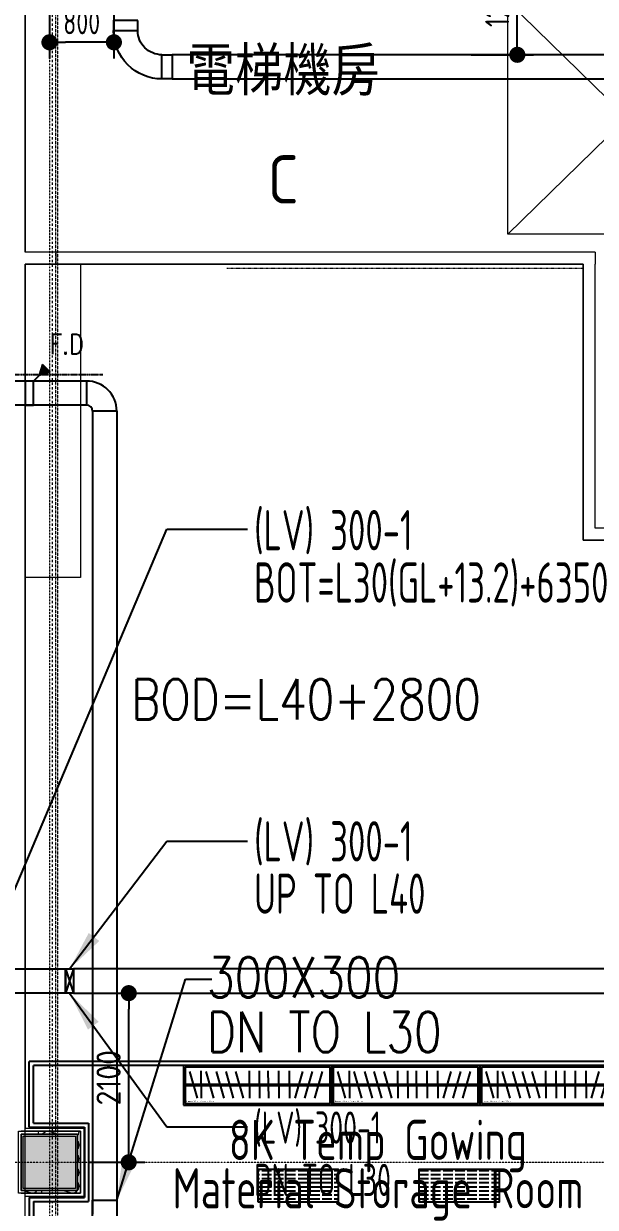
# Model space of a CAD drawing. Extents: x -32000 to 416743, y -254124 to 144214.
# Drawn here: x 243280 to 250375, y 14441 to 29136 of the extents above; entities that cross this region are included whole.
import ezdxf
from ezdxf.enums import TextEntityAlignment as Align

# ---------------------------------------------------------------- set-up
doc = ezdxf.new("R2010")
doc.units = 0
doc.header["$LTSCALE"] = 10
for name, pattern in [('H12PL4$0$JJP_三點線', [0.9, 0.3, -0.15, 0, -0.15, 0, -0.15, 0, -0.15]), ('H12PL4$0$JJP_虛線(退縮線、投影線、地下室範圍、非屬本工程、圖面分區)', [0.45, 0.3, -0.15]), ('XFM1D40$0$CENTER', [2, 1.25, -0.25, 0.25, -0.25]), ('XFM7P40ICA$0$H12PL4$0$DOTK1', [0.01, 0.005, -0.005]), ('XFM7P40ICA$0$H12PL4$0$JJP_三點線', [0.9, 0.3, -0.15, 0, -0.15, 0, -0.15, 0, -0.15]), ('XFM7P40ICA$0$H12PL4$0$JJP_虛線(退縮線、投影線、地下室範圍、非屬本工程、圖面分區)', [0.45, 0.3, -0.15]), ('XFM7P40ICA$0$H12PL4$0$TAI_虛線', [5.644, 2.822, -2.822])]:
    doc.linetypes.add(name, pattern=pattern)
for name, color, linetype in [('H12PL4$0$A-OBJE-2D', 252, 'Continuous'), ('H12PL4$0$A-WALL-EX', 252, 'Continuous'), ('H12PL4$0$A-WALL-IN', 252, 'Continuous'), ('H12PL4$0$A-ZONE', 252, 'Continuous'), ('H12PL4$0$S-COL', 252, 'Continuous'), ('H12PL4$0$S-GRID', 252, 'Continuous'), ('X-F-L40-E-CT-LV$0$E-CBL-DIM', 250, 'Continuous'), ('X-F-L40-E-CT-LV$0$E-CBL-EQPM', 230, 'Continuous'), ('X-F-L40-E-CT-LV$0$E-CBL-TXT', 250, 'Continuous'), ('X-F2-L30-E-CT-LV-50K$0$E-CBL-DIM', 250, 'Continuous'), ('X-F2-L30-E-CT-LV-50K$0$E-CBL-EQPM', 230, 'Continuous'), ('X-F2-L30-E-CT-LV-50K$0$E-CBL-TXT', 250, 'Continuous'), ('XFDP30$0$A-CR-TXT', 250, 'Continuous'), ('XFDP30$0$A-CR-TXT (8K)', 250, 'Continuous'), ('XFDP30$0$A-W-P1S (8K)', 2, 'Continuous'), ('XFDP30$0$B-Eq pattern (Belong to quotation)', 2, 'Continuous'), ('XFDP30$0$B-Gowning room improvement', 15, 'Continuous'), ('XFM1D40$0$M-CMDUCT-TEXT', 250, 'Continuous'), ('XFM1D40$0$M-CWTR-TEXT', 250, 'Continuous'), ('XFM1D40$0$M-HVAC-CMDUCT', 150, 'Continuous'), ('XFM1D40$0$M-HVAC-DAPR', 3, 'Continuous'), ('XFM1D40$0$M-PIPE-TEXT-ARROR', 250, 'Continuous'), ('XFM7P40ICA$0$H12PL4$0$A-CLNG', 252, 'Continuous'), ('XFM7P40ICA$0$H12PL4$0$A-ROOF', 252, 'Continuous'), ('XFM7P40ICA$0$H12PL4$0$A-WALL-EX', 252, 'Continuous'), ('XFM7P40ICA$0$H12PL4$0$A-WALL-IN', 252, 'Continuous'), ('XFM7P40ICA$0$H12PL4$0$Hattch', 252, 'Continuous'), ('XFM7P40ICA$0$H12PL4$0$L40_19_$ALDG', 252, 'Continuous'), ('XFM7P40ICA$0$H12PL4$0$L40_19_SIAGE1', 252, 'Continuous'), ('XFM7P40ICA$0$H12PL4$0$L40_19_SIAGE2', 252, 'Continuous'), ('XFM7P40ICA$0$H12PL4$0$L40_19_SIAGE3', 252, 'Continuous'), ('XFM7P40ICA$0$H12PL4$0$L40_19_STEEL2', 252, 'Continuous'), ('XFM7P40ICA$0$H12PL4$0$L40_19_SUGATA3', 252, 'Continuous'), ('XFM7P40ICA$0$H12PL4$0$S-COL', 252, 'Continuous'), ('XFM7P40ICA$0$H12PL4$0$S-GRID', 252, 'Continuous')]:
    doc.layers.add(name, color=color, linetype=linetype)
doc.styles.add('H12PL4$0$Standard', font='isocp.shx', dxfattribs={"bigfont": 'chineset.shx'})
doc.styles.add('X-F-L40-E-CT-LV$0$aa-txt', font='isocp.shx', dxfattribs={"width": 0.8, "bigfont": 'china.shx'})
doc.styles.add('X-F-L40-E-CT-LV$0$XL4E1Q20-E6$0$AA-TXT', font='simplex.shx', dxfattribs={"width": 0.8})
doc.styles.add('X-F2-L30-E-CT-LV-50K$0$AA-TXT', font='isocp.shx', dxfattribs={"bigfont": 'chineset.shx'})
doc.styles.add('X-F2-L30-E-CT-LV-50K$0$XL4E1Q20-E6$0$AA-TXT', font='simplex.shx', dxfattribs={"width": 0.8})
doc.styles.add('XFDP30$0$AA-TXT', font='isocp.shx', dxfattribs={"width": 0.8, "bigfont": 'china.shx'})
doc.styles.add('XFM1D40$0$12P7-XCM2P10$0$AA-TXT', font='simplex.shx', dxfattribs={"bigfont": 'china.shx'})
doc.styles.add('XFM1D40$0$aa-txt', font='simplex.shx', dxfattribs={"width": 0.8, "height": 25, "bigfont": 'chineset.shx'})
doc.styles.add('XFM1D40$0$dim-txt', font='isocp.shx', dxfattribs={"width": 0.7, "bigfont": 'chineset.shx'})
doc.styles.add('XFM1D40$0$STANDARD', font='SIMPLEX', dxfattribs={"bigfont": 'BIGFONT'})
doc.dimstyles.new('X-F-L40-E-CT-LV$0$2000-dim', dxfattribs={"dimscale": 2000, "dimtxt": 0.15, "dimasz": 0.1, "dimexe": 0.1, "dimexo": 0.1, "dimgap": 0.05, "dimtad": 1, "dimdec": 0, "dimzin": 0, "dimdsep": 46, "dimtxsty": 'X-F-L40-E-CT-LV$0$aa-txt', "dimblk": 'X-F-L40-E-CT-LV$0$_Dot', "dimcen": 2, "dimclrd": 256, "dimclre": 256, "dimclrt": 3, "dimadec": 0, "dimazin": 0, "dimtfac": 1, "dimtdec": 0, "dimtix": 1, "dimtmove": 2, "dimatfit": 3, "dimfxl": 0.1, "dimtvp": 1, "dimtolj": 1, "dimtzin": 0, "dimarcsym": 0})
doc.dimstyles.new('X-F-L40-E-CT-LV$0$XL4E1Q20-E6$0$adim-2000', dxfattribs={"dimscale": 2000, "dimtxt": 0.25, "dimasz": 0.25, "dimexe": 0.1, "dimexo": 0.5, "dimgap": 0.15, "dimtad": 0, "dimdec": 4, "dimdsep": 46, "dimlunit": 6, "dimtxsty": 'X-F-L40-E-CT-LV$0$XL4E1Q20-E6$0$AA-TXT', "dimcen": 2.5, "dimclrd": 256, "dimclre": 256, "dimclrt": 256, "dimadec": 0, "dimazin": 0, "dimtfac": 1, "dimtdec": 4, "dimtmove": 0, "dimatfit": 3, "dimfxl": 1, "dimtolj": 1, "dimtzin": 0, "dimlwd": -1, "dimlwe": -1, "dimarcsym": 0})
doc.dimstyles.new('X-F2-L30-E-CT-LV-50K$0$2000-dim', dxfattribs={"dimscale": 2000, "dimtxt": 0.15, "dimasz": 0.1, "dimexe": 0.1, "dimexo": 0.1, "dimgap": 0.05, "dimtad": 1, "dimdec": 0, "dimzin": 0, "dimdsep": 46, "dimtxsty": 'X-F2-L30-E-CT-LV-50K$0$AA-TXT', "dimblk": 'X-F2-L30-E-CT-LV-50K$0$_Dot', "dimcen": 2, "dimclrd": 256, "dimclre": 256, "dimclrt": 3, "dimadec": 0, "dimazin": 0, "dimtfac": 1, "dimtdec": 0, "dimtix": 1, "dimtmove": 2, "dimatfit": 3, "dimfxl": 0.1, "dimtvp": 1, "dimtolj": 1, "dimtzin": 0, "dimarcsym": 0})
doc.dimstyles.new('X-F2-L30-E-CT-LV-50K$0$XL4E1Q20-E6$0$adim-2000', dxfattribs={"dimscale": 2000, "dimtxt": 0.25, "dimasz": 0.25, "dimexe": 0.1, "dimexo": 0.5, "dimgap": 0.15, "dimtad": 0, "dimdec": 4, "dimdsep": 46, "dimlunit": 6, "dimtxsty": 'X-F2-L30-E-CT-LV-50K$0$XL4E1Q20-E6$0$AA-TXT', "dimcen": 2.5, "dimclrd": 256, "dimclre": 256, "dimclrt": 256, "dimadec": 0, "dimazin": 0, "dimtfac": 1, "dimtdec": 4, "dimtmove": 0, "dimatfit": 3, "dimfxl": 1, "dimtolj": 1, "dimtzin": 0, "dimlwd": -1, "dimlwe": -1, "dimarcsym": 0})
doc.dimstyles.new('XFM1D40$0$ARCH-dim-2000', dxfattribs={"dimscale": 2000, "dimtxt": 0.3, "dimasz": 0.1, "dimexe": 0.1, "dimexo": 0.1, "dimgap": 0.05, "dimtad": 1, "dimdec": 0, "dimrnd": 0.1, "dimdsep": 46, "dimlunit": 6, "dimtxsty": 'XFM1D40$0$dim-txt', "dimblk": 'XFM1D40$0$_Dot', "dimblk1": 'XFM1D40$0$_Origin', "dimblk2": 'XFM1D40$0$_Origin', "dimcen": 2, "dimclrd": 256, "dimclre": 256, "dimclrt": 256, "dimadec": 0, "dimazin": 0, "dimtfac": 1, "dimtdec": 1, "dimtix": 1, "dimtmove": 2, "dimatfit": 3, "dimldrblk": 'XFM1D40$0$_Origin', "dimfxl": 1, "dimtvp": 1, "dimtolj": 1, "dimarcsym": 0})
doc.dimstyles.new('XFM1D40$0$Standard', dxfattribs={"dimtxt": 0.18, "dimasz": 0.18, "dimexe": 0.18, "dimexo": 0.0625, "dimgap": 0.09, "dimtad": 0, "dimtih": 1, "dimtoh": 1, "dimdec": 4, "dimzin": 0, "dimdsep": 46, "dimtxsty": 'XFM1D40$0$STANDARD', "dimcen": 0.09, "dimadec": 0, "dimazin": 0, "dimtfac": 1, "dimtdec": 4, "dimtofl": 0, "dimtmove": 0, "dimatfit": 3, "dimfxl": 1, "dimtolj": 1, "dimtzin": 0, "dimarcsym": 0})

# ---------------------------------------------------------------- blocks, each defined once
blk = doc.blocks.new('H12PL4')
at = {"layer": 'H12PL4$0$A-OBJE-2D', "lineweight": 0}
for p, q in [((249290, 26525), (252240, 29410)), ((249290, 29410), (252240, 26525)), ((249290, 26525), (249290, 29410)), ((252240, 26525), (249290, 26525))]:
    blk.add_line(p, q, dxfattribs=at)
at = {"layer": 'H12PL4$0$A-WALL-EX', "linetype": 'H12PL4$0$JJP_虛線(退縮線、投影線、地下室範圍、非屬本工程、圖面分區)', "lineweight": 0, "flags": 128}
blk.add_lwpolyline([(243680.5, -2069.5), (243680.5, 29919.5)], dxfattribs=at)
at = {"layer": 'H12PL4$0$A-WALL-IN', "lineweight": 0}
blk.add_line((243680.5, 26300), (243680.5, 26150), dxfattribs=at)
at = {"layer": 'H12PL4$0$A-WALL-IN', "lineweight": 0, "flags": 128}
for points in [[(243300, 26300), (243300, 29650)], [(250375, 26300), (243680.5, 26300)], [(250375, 26300), (250375, 26150)], [(243300, 22410), (243300, 26150)], [(243680.5, 26150), (250225, 26150)], [(250225, 26150), (250225, 22725)], [(250375, 22875), (250375, 26150)], [(252150, 22875), (250375, 22875)], [(250225, 22725), (250375, 22725)], [(250375, 22725), (252300, 22725)], [(243300, 22260), (243300, 22410)], [(243300, 15350), (243300, 22260)], [(243950, 15385), (243250, 15385)], [(243985, 15385), (243950, 15385)], [(243985, 14650), (243985, 15385)], [(243250, 14615), (243985, 14615)], [(243300, 12725), (243300, 14650)], [(243985, 14615), (243985, 14650)]]:
    blk.add_lwpolyline(points, dxfattribs=at)
at = {"layer": 'H12PL4$0$S-COL', "lineweight": 0, "flags": 128}
blk.add_lwpolyline([(243250, 14650), (243950, 14650), (243950, 15350), (243250, 15350)], close=True, dxfattribs=at)
at = {"layer": 'H12PL4$0$S-GRID', "linetype": 'H12PL4$0$JJP_三點線', "lineweight": 0}
for p, q in [((243600, 128250), (243600, -28000)), ((-29000, 15000), (289600, 15000))]:
    blk.add_line(p, q, dxfattribs=at)
at = {"layer": 'H12PL4$0$A-ZONE', "style": 'H12PL4$0$Standard'}
for s, p in [('電梯機房', (246500.4, 28844.8)), ('C', (246500.4, 27502.9))]:
    blk.add_text(s, height=600, dxfattribs=at).set_placement(p, align=Align.TOP_CENTER)
blk = doc.blocks.new('XFM1D40$0$H-FDV')
at = {"layer": 'XFM1D40$0$M-HVAC-DAPR', "ltscale": 0.5}
blk.add_hatch(color=256, dxfattribs=at).paths.add_polyline_path([(5.74, 10.15), (3.54, 3.54), (10.15, 5.74)])
blk.add_line((0, 0), (7.95, 7.95), dxfattribs=at)
blk.add_lwpolyline([(5.74, 10.15), (3.54, 3.54), (10.15, 5.74)], close=True, dxfattribs=at)
blk = doc.blocks.new('XFM1D40$0$_Dot')
at = {"color": 0, "linetype": 'ByBlock', "lineweight": -2}
blk.add_line((-0.5, 0), (-1, 0), dxfattribs=at)
at = {"color": 0, "linetype": 'ByBlock', "const_width": 0.5}
blk.add_lwpolyline([(-0.25, 0, 1), (0.25, 0, 1)], format="xyb", close=True, dxfattribs=at)
blk = doc.blocks.new('*D224')
at = {"linetype": 'XFM1D40$0$CENTER', "lineweight": -2, "transparency": 16777216}
for p, q in [((242700, 33775), (239906, 33775)), ((240106, 33575), (240106, 24975)), ((244261, 24775), (239906, 24775))]:
    blk.add_line(p, q, dxfattribs=at)
at = {"layer": 'DEFPOINTS', "color": 0, "linetype": 'XFM1D40$0$CENTER', "transparency": 16777216}
for p in [(242900, 33775), (240106, 24775), (244461, 24775)]:
    blk.add_point(p, dxfattribs=at)
at = {"linetype": 'XFM1D40$0$CENTER', "lineweight": -2, "transparency": 16777216, "xscale": 200, "yscale": 200, "zscale": 200}
for p, rotation in [((240106, 33775), 90), ((240106, 24775), 270)]:
    blk.add_blockref('XFM1D40$0$_Dot', p, dxfattribs=dict(at, rotation=rotation))
at = {"linetype": 'XFM1D40$0$CENTER', "transparency": 16777216, "insert": (239661, 29275), "char_height": 600, "attachment_point": 5, "rotation": 90, "style": 'XFM1D40$0$dim-txt'}
blk.add_mtext('\\A1;9,000', dxfattribs=at)
blk = doc.blocks.new('XFM1D40$0$_Origin')
at = {"color": 0, "lineweight": -2}
blk.add_line((0, 0), (-1, 0), dxfattribs=at)
blk.add_circle((0, 0), 0.5, dxfattribs=at)
blk = doc.blocks.new('XFM1D40$0$90-DUCT-0.75D')
for p, q in [((-125, 75), (-25, 75)), ((0, -50), (0, 50))]:
    blk.add_line(p, q)
for radius in [125, 25]:
    blk.add_arc((0, 75), radius, 180, 270)
blk = doc.blocks.new('*U492')
at = {"linetype": 'ByBlock', "lineweight": -2, "ltscale": 0.8}
for points in [[(300, 300, 0.414214), (-300, -300)], [(300, 0, 0.414214), (0, -300)]]:
    blk.add_lwpolyline(points, format="xyb", dxfattribs=at)
for points in [[(425, 0), (425, 300), (300, 300), (300, 0)], [(0, -425), (-300, -425), (-300, -300), (0, -300)]]:
    blk.add_lwpolyline(points, close=True, dxfattribs=at)
blk = doc.blocks.new('X-F-L40-E-CT-LV$0$_Dot')
at = {"color": 0, "linetype": 'ByBlock', "lineweight": -2}
blk.add_line((-0.5, 0), (-1, 0), dxfattribs=at)
at = {"color": 0, "linetype": 'ByBlock', "const_width": 0.5}
blk.add_lwpolyline([(-0.25, 0, 1), (0.25, 0, 1)], format="xyb", close=True, dxfattribs=at)
blk = doc.blocks.new('*D1057')
at = {"layer": 'DEFPOINTS', "color": 0, "transparency": 16777216}
for p in [(248635, 30000), (249407, 30000), (248635, 28750)]:
    blk.add_point(p, dxfattribs=at)
at = {"layer": 'X-F-L40-E-CT-LV$0$E-CBL-DIM', "lineweight": -2, "transparency": 16777216}
for p, q in [((248835, 30000), (249607, 30000)), ((249407, 28950), (249407, 29800)), ((248835, 28750), (249607, 28750))]:
    blk.add_line(p, q, dxfattribs=at)
at = {"layer": 'X-F-L40-E-CT-LV$0$E-CBL-DIM', "lineweight": -2, "transparency": 16777216, "xscale": 200, "yscale": 200, "zscale": 200}
for p, rotation in [((249407, 30000), 90), ((249407, 28750), 270)]:
    blk.add_blockref('X-F-L40-E-CT-LV$0$_Dot', p, dxfattribs=dict(at, rotation=rotation))
at = {"layer": 'X-F-L40-E-CT-LV$0$E-CBL-DIM', "transparency": 16777216, "insert": (249157, 29375), "char_height": 300, "attachment_point": 5, "rotation": 90, "style": 'X-F-L40-E-CT-LV$0$aa-txt'}
blk.add_mtext('\\A1;1250', dxfattribs=at)
blk = doc.blocks.new('*D498')
at = {"layer": 'DEFPOINTS', "color": 0, "transparency": 16777216}
for p in [(243600, 30101), (244400, 30101), (243600, 28905)]:
    blk.add_point(p, dxfattribs=at)
at = {"layer": 'X-F-L40-E-CT-LV$0$E-CBL-DIM', "lineweight": -2, "transparency": 16777216}
for p, q in [((243600, 29901), (243600, 28705)), ((244400, 29901), (244400, 28705)), ((244200, 28905), (243800, 28905))]:
    blk.add_line(p, q, dxfattribs=at)
at = {"layer": 'X-F-L40-E-CT-LV$0$E-CBL-DIM', "lineweight": -2, "transparency": 16777216, "xscale": 200, "yscale": 200, "zscale": 200, "rotation": 180}
blk.add_blockref('X-F-L40-E-CT-LV$0$_Dot', (243600, 28905), dxfattribs=at)
at = {"layer": 'X-F-L40-E-CT-LV$0$E-CBL-DIM', "lineweight": -2, "transparency": 16777216, "xscale": 200, "yscale": 200, "zscale": 200}
blk.add_blockref('X-F-L40-E-CT-LV$0$_Dot', (244400, 28905), dxfattribs=at)
at = {"layer": 'X-F-L40-E-CT-LV$0$E-CBL-DIM', "transparency": 16777216, "insert": (244000, 29155), "char_height": 300, "attachment_point": 5, "style": 'X-F-L40-E-CT-LV$0$aa-txt'}
blk.add_mtext('\\A1;800', dxfattribs=at)
blk = doc.blocks.new('XFDP30$0$~hanger_180x45x190')
for p, q in [((1820, 470), (20, 470)), ((20, 470), (20, 20)), ((1820, 20), (1820, 470)), ((74, 417), (169, 88)), ((224, 86), (220, 425)), ((276, 417), (371, 88)), ((406, 417), (501, 88)), ((525, 417), (619, 88)), ((646, 417), (741, 88)), ((823, 86), (819, 425)), ((950, 86), (946, 425)), ((1058, 86), (1053, 425)), ((1188, 86), (1184, 425)), ((1321, 86), (1317, 425)), ((1477, 417), (1382, 88)), ((1598, 417), (1503, 88)), ((1720, 417), (1625, 88)), ((20, 261), (1820, 261)), ((20, 243), (1820, 243)), ((20, 20), (1820, 20))]:
    blk.add_line(p, q)
blk.add_lwpolyline([(0, 0), (1840, 0), (1840, 490), (0, 490)], close=True)
at = {"color": 1, "style": 'XFDP30$0$AA-TXT', "width": 0.8}
blk.add_text('Hanger: 180 cm x 45 cm x 190 cm', height=18.2, dxfattribs=at).set_placement((40, 38))
blk = doc.blocks.new('XFDP30$0$~chair')
at = {"layer": 'XFDP30$0$B-Gowning room improvement', "transparency": 33554610}
h = blk.add_hatch(dxfattribs=at)
h.set_pattern_fill('ACAD_ISO02W100', color=256, scale=10)
h.set_pattern_definition([(0, (-1520464.893, -208902.57), (0, 50), [120, -30])])
h.paths.add_polyline_path([(0, 0), (1000, 0), (1000, 400), (0, 400)])
at = {"layer": 'XFDP30$0$B-Gowning room improvement'}
blk.add_lwpolyline([(0, 0), (1000, 0), (1000, 400), (0, 400)], close=True, dxfattribs=at)
at = {"layer": 'XFDP30$0$B-Gowning room improvement', "color": 1, "style": 'XFDP30$0$AA-TXT', "width": 0.8}
blk.add_text('chair', height=20, dxfattribs=at).set_placement((17, 10))
blk = doc.blocks.new('XFDP30')
at = {"layer": 'XFDP30$0$A-W-P1S (8K)'}
for p, q in [((252475, 16250), (243350, 16250)), ((243350, 15435), (243350, 16250)), ((252425, 16200), (243400, 16200)), ((243400, 15485), (243400, 16200)), ((243350, 15435), (244035, 15435)), ((243400, 15485), (244085, 15485)), ((244035, 15435), (244035, 14565)), ((244085, 15485), (244085, 14515)), ((243350, 14565), (243350, 13125)), ((243350, 14565), (244035, 14565)), ((243400, 14515), (243400, 13125)), ((243400, 14515), (244085, 14515))]:
    blk.add_line(p, q, dxfattribs=at)
at = {"layer": 'XFDP30$0$B-Eq pattern (Belong to quotation)'}
for p in [(245263, 15710), (247103, 15710), (248943, 15710)]:
    blk.add_blockref('XFDP30$0$~hanger_180x45x190', p, dxfattribs=at)
at = {"layer": 'XFDP30$0$B-Gowning room improvement'}
for p in [(246186, 14510), (248186, 14510)]:
    blk.add_blockref('XFDP30$0$~chair', p, dxfattribs=at)
at = {"layer": 'XFDP30$0$A-CR-TXT', "style": 'XFDP30$0$AA-TXT', "width": 0.8}
blk.add_text('Material Storage Room', height=500, dxfattribs=at).set_placement((247677, 14603), align=Align.MIDDLE)
at = {"layer": 'XFDP30$0$A-CR-TXT (8K)', "style": 'XFDP30$0$AA-TXT', "width": 0.8}
blk.add_text('8K Temp Gowing', height=500, dxfattribs=at).set_placement((247677, 15203), align=Align.MIDDLE)
blk = doc.blocks.new('X-F2-L30-E-CT-LV-50K$0$_Dot')
at = {"color": 0, "linetype": 'ByBlock', "lineweight": -2}
blk.add_line((-0.5, 0), (-1, 0), dxfattribs=at)
at = {"color": 0, "linetype": 'ByBlock', "const_width": 0.5}
blk.add_lwpolyline([(-0.25, 0, 1), (0.25, 0, 1)], format="xyb", close=True, dxfattribs=at)
blk = doc.blocks.new('*D1071')
at = {"layer": 'DEFPOINTS', "color": 0, "transparency": 16777216}
for p in [(243900, 17100), (244584, 17100), (243900, 15000)]:
    blk.add_point(p, dxfattribs=at)
at = {"layer": 'X-F2-L30-E-CT-LV-50K$0$E-CBL-DIM', "lineweight": -2, "transparency": 16777216}
for p, q in [((244100, 17100), (244784, 17100)), ((244584, 15200), (244584, 16900)), ((244100, 15000), (244784, 15000))]:
    blk.add_line(p, q, dxfattribs=at)
at = {"layer": 'X-F2-L30-E-CT-LV-50K$0$E-CBL-DIM', "lineweight": -2, "transparency": 16777216, "xscale": 200, "yscale": 200, "zscale": 200}
for p, rotation in [((244584, 17100), 90), ((244584, 15000), 270)]:
    blk.add_blockref('X-F2-L30-E-CT-LV-50K$0$_Dot', p, dxfattribs=dict(at, rotation=rotation))
at = {"layer": 'X-F2-L30-E-CT-LV-50K$0$E-CBL-DIM', "transparency": 16777216, "insert": (244334, 16050), "char_height": 300, "attachment_point": 5, "rotation": 90, "style": 'X-F2-L30-E-CT-LV-50K$0$AA-TXT'}
blk.add_mtext('\\A1;2100', dxfattribs=at)
blk = doc.blocks.new('XFM7P40ICA$0$H12PL4')
at = {"layer": 'XFM7P40ICA$0$H12PL4$0$Hattch', "linetype": 'Continuous', "lineweight": 0}
blk.add_hatch(color=256, dxfattribs=at).paths.add_polyline_path([(243250, 14650), (243950, 14650), (243950, 15350), (243250, 15350)])
at = {"layer": 'XFM7P40ICA$0$H12PL4$0$A-CLNG', "lineweight": 0, "flags": 128}
blk.add_lwpolyline([(243300, 26150), (250225, 26150), (250225, 22725), (252150, 22725), (252150, 9575), (245975, 9575), (245975, 12725), (243300, 12725)], close=True, dxfattribs=at)
at = {"layer": 'XFM7P40ICA$0$H12PL4$0$A-ROOF', "linetype": 'XFM7P40ICA$0$H12PL4$0$TAI_虛線', "lineweight": 0, "flags": 128}
blk.add_lwpolyline([(243635, 30380), (243635, -650)], dxfattribs=at)
at = {"layer": 'XFM7P40ICA$0$H12PL4$0$A-WALL-EX', "lineweight": 0}
blk.add_line((243680.5, 26300), (243680.5, 26150), dxfattribs=at)
at = {"layer": 'XFM7P40ICA$0$H12PL4$0$A-WALL-EX', "linetype": 'XFM7P40ICA$0$H12PL4$0$JJP_虛線(退縮線、投影線、地下室範圍、非屬本工程、圖面分區)', "lineweight": 0, "flags": 128}
for points in [[(243680.5, -2069.5), (243680.5, 29919.5)], [(243705, -2027.9), (243705, 29895)]]:
    blk.add_lwpolyline(points, dxfattribs=at)
at = {"layer": 'XFM7P40ICA$0$H12PL4$0$A-WALL-EX', "lineweight": 0, "flags": 128}
for points in [[(243300, 26300), (243300, 29650)], [(250375, 26300), (243680.5, 26300)], [(250375, 26300), (250375, 26150)], [(243300, 15350), (243300, 26150)], [(243680.5, 26150), (250225, 26150)], [(250225, 26150), (250225, 22725)], [(250375, 22875), (250375, 26150)], [(252150, 22875), (250375, 22875)], [(250225, 22725), (250375, 22725)], [(250375, 22725), (252300, 22725)], [(243300, 12725), (243300, 14650)]]:
    blk.add_lwpolyline(points, dxfattribs=at)
at = {"layer": 'XFM7P40ICA$0$H12PL4$0$A-WALL-IN', "lineweight": 0, "flags": 128}
for points in [[(243950, 15385), (243250, 15385)], [(243985, 15385), (243950, 15385)], [(243985, 14650), (243985, 15385)], [(243250, 14615), (243985, 14615)], [(243985, 14615), (243985, 14650)]]:
    blk.add_lwpolyline(points, dxfattribs=at)
at = {"layer": 'XFM7P40ICA$0$H12PL4$0$Hattch', "lineweight": 0}
for p, q in [((243460.3, 15350), (243465.7, 15364.7)), ((243465.7, 15364.7), (243468, 15384.2)), ((243468, 15384.2), (243467.9, 15385)), ((243519.9, 15354.3), (243517, 15350)), ((243534.2, 15367.8), (243519.9, 15354.3)), ((243551.2, 15377.5), (243534.2, 15367.8)), ((243570.1, 15383), (243551.2, 15377.5)), ((243589.7, 15384.1), (243570.1, 15383)), ((243578.5, 15385), (243589.7, 15384.4)), ((243589.7, 15384.4), (243592.9, 15385)), ((243609, 15380.5), (243589.7, 15384.1)), ((243609, 15380.5), (243708.3, 15350)), ((243950, 15332.7), (243959, 15346.3)), ((243959, 15346.3), (243960.3, 15350)), ((243960.3, 15350), (243965.7, 15364.7)), ((243965.7, 15364.7), (243965.8, 15365.8)), ((243965.8, 15365.8), (243968, 15384.2)), ((243968, 15384.2), (243967.9, 15385)), ((243959, 15252.2), (243950, 15265.8)), ((243950, 15162.7), (243959, 15176.3)), ((243965.7, 15233.7), (243959, 15252.2)), ((243959, 15176.3), (243965.7, 15194.7)), ((243968, 15214.2), (243965.7, 15233.7)), ((243965.7, 15194.7), (243968, 15214.2)), ((243959, 15082.2), (243950, 15095.8)), ((243950, 14992.7), (243959, 15006.3)), ((243965.7, 15063.7), (243959, 15082.2)), ((243959, 15006.3), (243965.7, 15024.7)), ((243968, 15044.2), (243965.7, 15063.7)), ((243965.7, 15024.7), (243968, 15044.2)), ((243959, 14912.2), (243950, 14925.8)), ((243965.7, 14893.7), (243959, 14912.2)), ((243959, 14836.3), (243965.7, 14854.7)), ((243968, 14874.2), (243965.7, 14893.7)), ((243965.7, 14854.7), (243968, 14874.2)), ((243950, 14822.7), (243959, 14836.3)), ((243959, 14742.2), (243950, 14755.8)), ((243965.7, 14723.7), (243959, 14742.2)), ((243968, 14704.2), (243965.7, 14723.7)), ((243965.7, 14684.7), (243968, 14704.2)), ((243273.5, 14650), (243359, 14623.7)), ((243359, 14623.7), (243378.3, 14620.2)), ((243378.3, 14618.3), (243360.3, 14615)), ((243378.3, 14620.2), (243397.9, 14621.2)), ((243397.9, 14617.3), (243378.3, 14618.3)), ((243397.9, 14621.2), (243416.8, 14626.7)), ((243405.7, 14615), (243397.9, 14617.3)), ((243416.8, 14626.7), (243433.8, 14636.5)), ((243433.8, 14636.5), (243448.1, 14649.9)), ((243448.1, 14649.9), (243448.2, 14650)), ((243502.3, 14639.5), (243500, 14620)), ((243500, 14618.5), (243500.4, 14615)), ((243506.1, 14650), (243502.3, 14639.5)), ((243773.5, 14650), (243859, 14623.7)), ((243859, 14623.7), (243878.3, 14620.2)), ((243878.3, 14618.3), (243860.3, 14615)), ((243878.3, 14620.2), (243897.9, 14621.2)), ((243897.9, 14617.3), (243878.3, 14618.3)), ((243897.9, 14621.2), (243916.8, 14626.7)), ((243905.7, 14615), (243897.9, 14617.3)), ((243916.8, 14626.7), (243933.8, 14636.5)), ((243933.8, 14636.5), (243948.1, 14649.9)), ((243948.1, 14649.9), (243948.2, 14650)), ((243950, 14652.7), (243959, 14666.3)), ((243959, 14666.3), (243965.7, 14684.7))]:
    blk.add_line(p, q, dxfattribs=at)
at = {"layer": 'XFM7P40ICA$0$H12PL4$0$L40_19_$ALDG', "linetype": 'XFM7P40ICA$0$H12PL4$0$DOTK1', "lineweight": 0}
blk.add_line((245800, 26100), (250225, 26100), dxfattribs=at)
at = {"layer": 'XFM7P40ICA$0$H12PL4$0$L40_19_SIAGE1', "lineweight": 0}
for p, q in [((243300, 29650), (243300, 26300)), ((250375, 26300), (243300, 26300)), ((250225, 26150), (243300, 26150)), ((243300, 26150), (243300, 15425)), ((250225, 22725), (250225, 26150)), ((252300, 22725), (250225, 22725)), ((243300, 15425), (244025, 15425)), ((244025, 15425), (244025, 14575)), ((243300, 12725), (243300, 14575)), ((244025, 14575), (243300, 14575))]:
    blk.add_line(p, q, dxfattribs=at)
at = {"layer": 'XFM7P40ICA$0$H12PL4$0$L40_19_SIAGE2', "lineweight": 0}
blk.add_line((243300, 26300), (243300, 29650), dxfattribs=at)
at = {"layer": 'XFM7P40ICA$0$H12PL4$0$L40_19_SIAGE3', "lineweight": 0, "flags": 128}
blk.add_lwpolyline([(243215, 14615), (243215, 15385), (243985, 15385), (243985, 14615)], close=True, dxfattribs=at)
at = {"layer": 'XFM7P40ICA$0$H12PL4$0$L40_19_STEEL2', "lineweight": 0, "flags": 128}
for points in [[(243250, 14650), (243250, 15350), (243950, 15350), (243950, 14650)], [(243275, 14675), (243275, 15325), (243925, 15325), (243925, 14675)]]:
    blk.add_lwpolyline(points, close=True, dxfattribs=at)
at = {"layer": 'XFM7P40ICA$0$H12PL4$0$L40_19_SUGATA3', "lineweight": 0}
for p, q in [((243985, 26150), (243985, 22260)), ((243985, 22260), (243300, 22260))]:
    blk.add_line(p, q, dxfattribs=at)
at = {"layer": 'XFM7P40ICA$0$H12PL4$0$S-COL', "lineweight": 0, "flags": 128}
blk.add_lwpolyline([(243250, 14650), (243950, 14650), (243950, 15350), (243250, 15350)], close=True, dxfattribs=at)
at = {"layer": 'XFM7P40ICA$0$H12PL4$0$S-GRID', "linetype": 'XFM7P40ICA$0$H12PL4$0$JJP_三點線', "lineweight": 0}
for p, q in [((243600, 128250), (243600, -28000)), ((-29000, 15000), (289600, 15000))]:
    blk.add_line(p, q, dxfattribs=at)
blk = doc.blocks.new('XFM7P40ICA')
blk.add_blockref('XFM7P40ICA$0$H12PL4', (0, 0))
blk = doc.blocks.new('XFM1D40')
at = {"layer": 'XFM1D40$0$M-HVAC-CMDUCT'}
for p, q in [((244060, 24700), (243125, 24700)), ((244060, 24400), (243125, 24400)), ((244135, 24325), (244135, 14357)), ((244435, 24325), (244435, 14530.5))]:
    blk.add_line(p, q, dxfattribs=at)
blk.add_lwpolyline([(244135, 14530.5), (244435, 14530.5), (244435, 14230.5), (244135, 14230.5)], close=True, dxfattribs=at)
at = {"layer": 'XFM1D40$0$M-HVAC-DAPR', "ltscale": 0.5}
for points in [[(243300, 24400), (243400, 24400), (243400, 24700), (243300, 24700)], [(244135, 14230.5), (244135, 14530.5), (244435, 14530.5), (244435, 14230.5)]]:
    blk.add_lwpolyline(points, close=True, dxfattribs=at)
at = {"layer": 'XFM1D40$0$M-HVAC-CMDUCT', "xscale": 3, "yscale": 3, "zscale": 3, "rotation": 180}
blk.add_blockref('XFM1D40$0$90-DUCT-0.75D', (244060, 24550), dxfattribs=at)
at = {"layer": 'XFM1D40$0$M-HVAC-DAPR', "ltscale": 0.5, "xscale": 20.00000000000006, "yscale": 20.00000000000006, "zscale": 20.00000000000006}
blk.add_blockref('XFM1D40$0$H-FDV', (243400, 24700), dxfattribs=at)
at = {"layer": 'XFM1D40$0$M-CMDUCT-TEXT', "style": 'XFM1D40$0$aa-txt', "width": 0.8}
blk.add_text('F.D', height=250, dxfattribs=at).set_placement((243813, 25158.3, 0), align=Align.MIDDLE_CENTER)
at = {"layer": 'XFM1D40$0$M-CWTR-TEXT', "style": 'XFM1D40$0$12P7-XCM2P10$0$AA-TXT', "width": 0.8}
for s, p in [('BOD=L40+2800', (244617, 20747.9)), ('300X300', (245554.6, 17296.2)), ('DN TO L30', (245554.6, 16617.8))]:
    blk.add_text(s, height=500, dxfattribs=at).set_placement(p, align=Align.MIDDLE_LEFT)
at = {"linetype": 'XFM1D40$0$CENTER'}
dim = blk.add_linear_dim(base=(240106.2, 24775), p1=(242900, 33775), p2=(244461.2, 24775), angle=90, dimstyle='XFM1D40$0$ARCH-dim-2000', dxfattribs=at)
dim.commit()
dim.dimension.update_dxf_attribs({"geometry": '*D224', "text_midpoint": (239661.4, 29275)})
at = {"layer": 'XFM1D40$0$M-PIPE-TEXT-ARROR'}
blk.add_leader([(244435, 14530.5), (245289, 17273.6), (245614.6, 17273.6)], dimstyle='XFM1D40$0$Standard', override={"dimasz": 500}, dxfattribs=at)
blk = doc.blocks.new('X-F-L40-E-CT-LV')
at = {"layer": 'X-F-L40-E-CT-LV$0$E-CBL-EQPM'}
for p, q in [((243800, 17400), (243900, 17100)), ((243900, 17400), (243800, 17100))]:
    blk.add_line(p, q, dxfattribs=at)
for points in [[(251075, 28750), (245121.648, 28750), (245121.648, 28450), (251075, 28450)], [(243900, 17400), (243900, 17100), (243800, 17100), (243800, 17400)], [(257840.5, 17400), (243900, 17400), (243900, 17100), (257840.5, 17100)]]:
    blk.add_lwpolyline(points, close=True, dxfattribs=at)
at = {"layer": 'X-F-L40-E-CT-LV$0$E-CBL-EQPM', "xscale": -1, "rotation": 180.0000007652327}
blk.add_blockref('*U492', (244696.648, 28750), dxfattribs=at)
at = {"layer": 'X-F-L40-E-CT-LV$0$E-CBL-TXT', "style": 'X-F-L40-E-CT-LV$0$aa-txt', "width": 0.7}
for s, p in [('(LV) 300-1', (246139.926, 15431.239)), ('DN TO L30', (246139.926, 14781.239))]:
    blk.add_text(s, height=400, dxfattribs=at).set_placement(p, align=Align.MIDDLE_LEFT)
at = {"layer": 'X-F-L40-E-CT-LV$0$E-CBL-DIM'}
dim = blk.add_linear_dim(base=(243600, 28904.932), p1=(244400, 30100.804), p2=(243600, 30100.804), dimstyle='X-F-L40-E-CT-LV$0$2000-dim', override={"dimclrt": 256}, dxfattribs=at)
dim.commit()
dim.dimension.update_dxf_attribs({"geometry": '*D498', "text_midpoint": (244000, 29154.932)})
dim = blk.add_linear_dim(base=(249406.943, 30000), p1=(248635.05, 28750), p2=(248635.05, 30000), angle=90, dimstyle='X-F-L40-E-CT-LV$0$2000-dim', override={"dimclrt": 256}, dxfattribs=at)
dim.commit()
dim.dimension.update_dxf_attribs({"geometry": '*D1057', "text_midpoint": (249156.913, 29375)})
at = {"layer": 'X-F-L40-E-CT-LV$0$E-CBL-TXT'}
blk.add_leader([(243850, 17100), (245056.594, 15442.397), (246056.594, 15442.397)], dimstyle='X-F-L40-E-CT-LV$0$XL4E1Q20-E6$0$adim-2000', dxfattribs=at)
blk = doc.blocks.new('X-F2-L30-E-CT-LV-50K')
at = {"layer": 'X-F2-L30-E-CT-LV-50K$0$E-CBL-EQPM'}
for p, q in [((243800, 17400), (243900, 17100)), ((243900, 17400), (243800, 17100))]:
    blk.add_line(p, q, dxfattribs=at)
for points in [[(242300, 17400), (243800, 17400), (243800, 17100), (242300, 17100)], [(243900, 17400), (243900, 17100), (243800, 17100), (243800, 17400)]]:
    blk.add_lwpolyline(points, close=True, dxfattribs=at)
at = {"layer": 'X-F2-L30-E-CT-LV-50K$0$E-CBL-TXT', "style": 'X-F2-L30-E-CT-LV-50K$0$AA-TXT', "width": 0.7}
for s, p in [('(LV) 300-1', (246139.9, 22848.4)), ('BOT=L30(GL+13.2)+6350', (246139.9, 22198.4)), ('(LV) 300-1', (246139.9, 18985)), ('UP TO L40', (246139.9, 18335))]:
    blk.add_text(s, height=500, dxfattribs=at).set_placement(p, align=Align.MIDDLE_LEFT)
at = {"layer": 'X-F2-L30-E-CT-LV-50K$0$E-CBL-DIM'}
dim = blk.add_linear_dim(base=(244583.8, 17100), p1=(243900, 15000), p2=(243900, 17100), angle=90, dimstyle='X-F2-L30-E-CT-LV-50K$0$2000-dim', override={"dimclrt": 256}, dxfattribs=at)
dim.commit()
dim.dimension.update_dxf_attribs({"geometry": '*D1071', "text_midpoint": (244333.8, 16050)})
at = {"layer": 'X-F2-L30-E-CT-LV-50K$0$E-CBL-TXT'}
for points in [[(242750, 17400), (245056.6, 22859.5), (246056.6, 22859.5)], [(243850, 17400), (245056.6, 18985), (246056.6, 18985)]]:
    blk.add_leader(points, dimstyle='X-F2-L30-E-CT-LV-50K$0$XL4E1Q20-E6$0$adim-2000', dxfattribs=at)

msp = doc.modelspace()

# ---------------------------------------------------------------- block references
for name in ['H12PL4', 'XFM7P40ICA', 'XFM1D40', 'XFDP30', 'X-F2-L30-E-CT-LV-50K', 'X-F-L40-E-CT-LV', 'X-F-L40-E-CT-LV']:
    msp.add_blockref(name, (0, 0))

doc.saveas('drawing.dxf')
